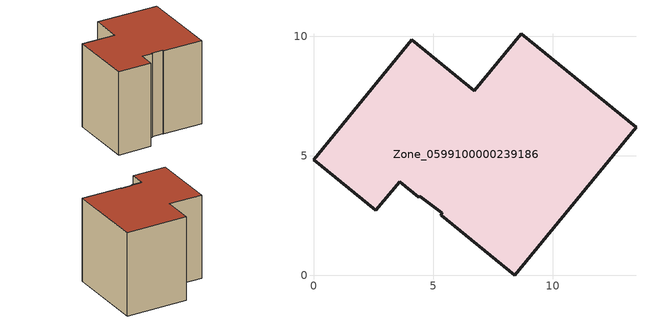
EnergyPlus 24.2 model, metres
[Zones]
Zone_0599100000239186
 floor ground (C_G): 0,4.82 4.1,9.84 6.72,7.71 8.69,10.1 13.49,6.18 8.42,0 5.35,2.5 5.37,2.62 4.45,3.3 4.41,3.27 3.61,3.92 2.61,2.71 z0
 wall outside (C_F): 4.1,9.84 0,4.82 2.61,2.71 3.61,3.92 4.41,3.27 4.45,3.3 5.37,2.62 5.35,2.5 8.42,0 13.49,6.18 8.69,10.1 6.72,7.71 4.1,9.84 z0:8.41
 roof outside (C_R): 5.37,2.62 5.35,2.5 8.42,0 13.49,6.18 8.69,10.1 6.72,7.71 4.1,9.84 0,4.82 2.61,2.71 3.61,3.92 4.41,3.27 4.45,3.3 z8.41
[BUILDING]
Pand.0599100000239186: North Axis=0; Terrain=City; Loads Convergence Tolerance Value=0.04; Temperature Convergence Tolerance Value=0.4; Solar Distribution=FullExterior; Maximum Number of Warmup Days=25; Minimum Number of Warmup Days=1
[Site:Location]
Rotterdam.The.Hague.AP_ZH_NLD Design_Conditions: Latitude=51.96; Longitude=4.45; Time Zone=1; Elevation=-4.5
[SITE:GROUNDTEMPERATURE:BUILDINGSURFACE]
18, 18, 18, 18, 18, 18, 18, 18, 18, 18, 18, 18
[MATERIAL] Thermal Absorptance=0.9; Solar Absorptance=0.7; Visible Absorptance=0.7
Name | Roughness | Thickness | Conductivity | Density | Specific Heat
G.TC.1946-1964 | MediumSmooth | 0.15 | 1 | 540 | 1210
F.TC.1946-1964 | Rough | 0.3 | 0.857143 | 1920 | 840
R.TC.1946-1964 | MediumRough | 0.2 | 0.235294 | 1500 | 1000
[CONSTRUCTION]
C_G: G.TC.1946-1964
C_F: F.TC.1946-1964
C_R: R.TC.1946-1964
[ZONE]
Zone_0599100000239186: Type=1; Multiplier=1; Ceiling Height=Autocalculate; Volume=Autocalculate; Floor Area=autocalculate; Part of Total Floor Area=Yes
[ZONEINFILTRATION:DESIGNFLOWRATE]
Infil_Zone_0599100000239186: Zone or ZoneList or Space or SpaceList=Zone_0599100000239186; Schedule=AlwaysOn; Design Flow Rate Calculation Method=Flow/Area; Flow Rate per Floor Area=0.003; Constant Term Coefficient=1; Temperature Term Coefficient=0; Velocity Term Coefficient=0; Velocity Squared Term Coefficient=0
[HVACTEMPLATE:ZONE:IDEALLOADSAIRSYSTEM]
Zone_0599100000239186: Maximum Heating Supply Air Temperature=50; Minimum Cooling Supply Air Temperature=13; Maximum Heating Supply Air Humidity Ratio=0.0156; Minimum Cooling Supply Air Humidity Ratio=0.0077; Heating Limit=NoLimit; Cooling Limit=NoLimit; Dehumidification Control Type=ConstantSensibleHeatRatio; Cooling Sensible Heat Ratio=0.7; Dehumidification Setpoint=60; Humidification Control Type=None; Humidification Setpoint=30; Outdoor Air Method=None; Outdoor Air Flow Rate per Person=0.00944; Outdoor Air Flow Rate per Zone Floor Area=0; Outdoor Air Flow Rate per Zone=0; Demand Controlled Ventilation Type=None; Outdoor Air Economizer Type=NoEconomizer; Heat Recovery Type=None; Sensible Heat Recovery Effectiveness=0.7; Latent Heat Recovery Effectiveness=0.65
[ZONECONTROL:THERMOSTAT]
ThermostatControl_Zone_0599100000239186: Zone or ZoneList=Zone_0599100000239186; Control Type Schedule=DualSetpointControlType; Control 1=Thermostat_Zone_0599100000239186; Temperature Difference Between Cutout And Setpoint=0
[THERMOSTATSETPOINT:DUALSETPOINT]
Thermostat_Zone_0599100000239186: Heating Setpoint Temperature Schedule=HeatingSetpoint_Zone_0599100000239186; Cooling Setpoint Temperature Schedule=CoolingSetpoint_Zone_0599100000239186
[SCHEDULE:COMPACT]
HeatingSetpoint_Zone_0599100000239186: Through: 12/31, For: AllDays, Until: 24:00, 21
CoolingSetpoint_Zone_0599100000239186: Through: 12/31, For: AllDays, Until: 24:00, 24
DualSetpointControlType: Through: 12/31, For: AllDays, Until: 24:00, 4
AlwaysOn: Through: 12/31, For: AllDays, Until: 24:00, 1
